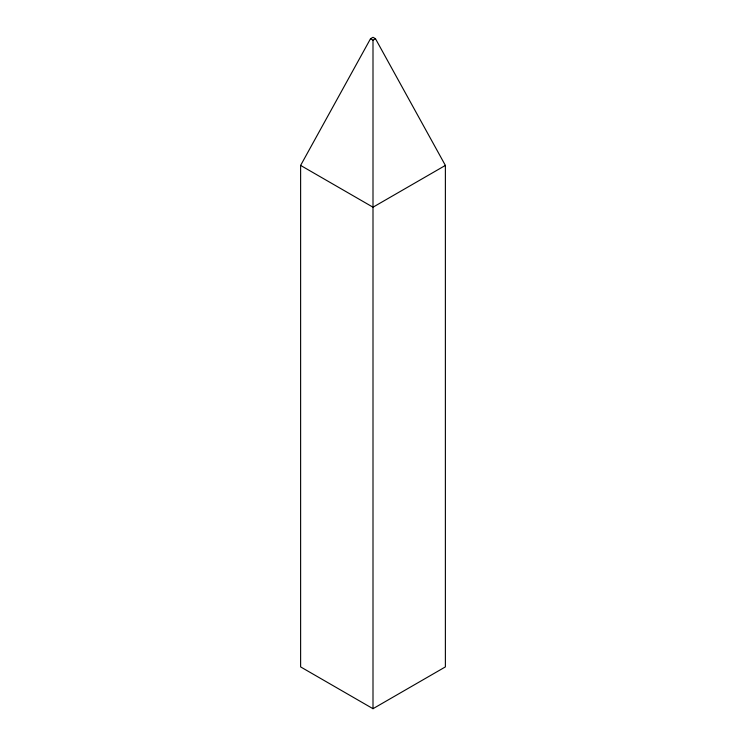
<?xml version="1.0" encoding="UTF-8"?>
<svg xmlns="http://www.w3.org/2000/svg" width="746" height="746" viewBox="0 0 746 746"><rect width="100%" height="100%" fill="white"/><g stroke="black" fill="none" stroke-linecap="round" stroke-linejoin="round"><path stroke-width="1.12" d="M300.619 165.416L370.51 38.736L373 37.3L375.49 38.736L445.381 165.416L445.381 666.905L373 708.7L300.619 666.905L300.619 165.416L373 207.201L445.381 165.416M370.51 38.736L373 40.172L375.49 38.736M373 40.172L373 708.7"/></g></svg>
